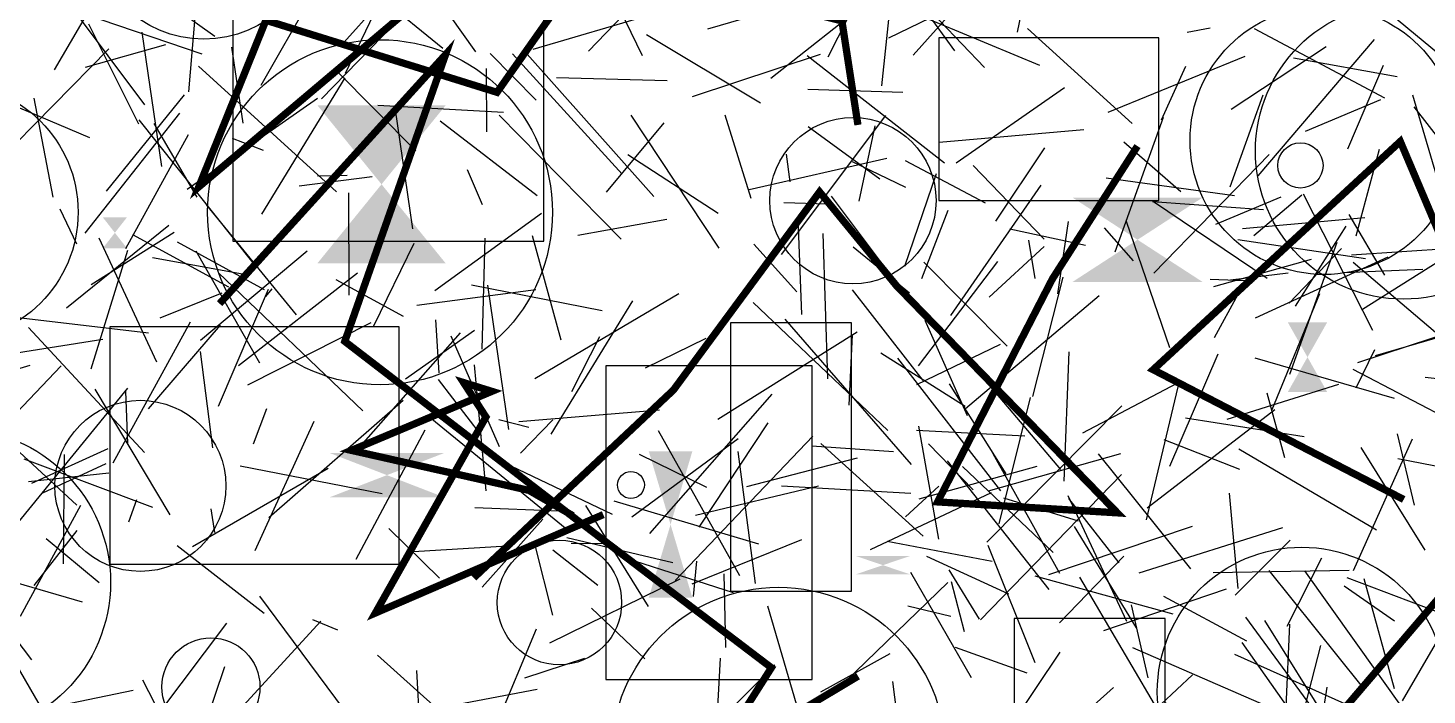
# Model space of a CAD drawing. Extents: x 39652501 to 39653363, y 39457785 to 39458687.
# Drawn here: x 39652569.4 to 39652665.5, y 39457959.8 to 39458005.5 of the extents above; entities that cross this region are included whole.
import ezdxf

# ---------------------------------------------------------------- set-up
doc = ezdxf.new("R2010")
doc.units = 0
doc.layers.get('0').update_dxf_attribs({"linetype": 'CONTINUOUS'})

msp = doc.modelspace()

# ---------------------------------------------------------------- linework, layer by layer
for p, q in [((39652600.186, 39458003.878), (39652593.0729, 39458013.8459)), ((39652611.603, 39458003.6118), (39652606.8464, 39458013.4378)), ((39652607.9066, 39458003.9164), (39652617.1685, 39458013.5774)), ((39652591.2325, 39458002.41), (39652595.6566, 39458011.6651)), ((39652635.0879, 39458002.812), (39652626.2127, 39458012.0589)), ((39652571.2701, 39458002.6489), (39652576.1038, 39458010.9174)), ((39652574.769, 39458010.3062), (39652582.2629, 39458004.9432)), ((39652590.5342, 39458010.5245), (39652585.4195, 39458001.5597)), ((39652589.3884, 39458011.0833), (39652597.9154, 39458004.1291)), ((39652636.0362, 39458010.215), (39652630.198, 39458003.6549)), ((39652620.4229, 39458002.0737), (39652629.8637, 39458009.5242)), ((39652580.4859, 39458001.1257), (39652581.1202, 39458008.6017)), ((39652627.2231, 39458009.2279), (39652624.3311, 39458003.5225)), ((39652628.0296, 39458001.5434), (39652628.747, 39458008.303)), ((39652629.2821, 39458009.131), (39652633.0234, 39458003.9445)), ((39652596.2901, 39458007.5509), (39652589.5919, 39458000.6634)), ((39652628.5189, 39458004.8338), (39652635.1673, 39458008.0692)), ((39652572.1506, 39458006.8722), (39652581.3756, 39458003.7309)), ((39652577.471, 39458000.2489), (39652572.4316, 39458006.97)), ((39652593.5385, 39458007.2199), (39652590.9018, 39458004.2959)), ((39652604.1006, 39458004.0663), (39652612.3675, 39458006.4767)), ((39652621.8315, 39458007.1131), (39652616.0767, 39458005.4312)), ((39652638.8925, 39458002.9374), (39652630.0694, 39458006.5943)), ((39652637.3545, 39458005.2273), (39652637.5969, 39458006.44)), ((39652662.2933, 39458007.0394), (39652669.0455, 39458001.4281)), ((39652573.5847, 39458005.8065), (39652577.0148, 39457998.9393)), ((39652638.0351, 39458005.4697), (39652645.213, 39457998.9753)), ((39652650.5739, 39458005.5137), (39652648.9836, 39458005.1942)), ((39652662.5538, 39458000.6949), (39652653.6176, 39458005.4609)), ((39652577.2437, 39458005.2206), (39652578.6034, 39457996.0038)), ((39652611.8876, 39458005.0795), (39652619.7197, 39458000.392)), ((39652661.8184, 39458004.7157), (39652653.837, 39457995.3643)), ((39652574.9833, 39458004.0923), (39652565.8237, 39457994.7722)), ((39652573.3925, 39458002.8373), (39652578.9079, 39458004.3759)), ((39652583.4115, 39458004.1935), (39652584.1873, 39457998.9899)), ((39652604.3202, 39458000.5633), (39652601.1595, 39458003.7619)), ((39652610.2169, 39457995.4985), (39652602.6835, 39458003.7355)), ((39652612.4004, 39457993.9508), (39652603.5129, 39458003.9216)), ((39652623.817, 39458003.6978), (39652615.0221, 39458000.793)), ((39652632.3431, 39457996.2352), (39652622.9041, 39458003.5949)), ((39652643.5651, 39457999.7514), (39652652.9637, 39458003.5771)), ((39652658.5353, 39458004.2111), (39652652.0023, 39457999.9178)), ((39652590.6193, 39457994.2776), (39652581.1325, 39458002.9058)), ((39652596.0656, 39457997.0898), (39652590.5766, 39458002.6257)), ((39652600.942, 39457998.3905), (39652600.9009, 39458002.7438)), ((39652647.2432, 39457999.2143), (39652648.9117, 39458002.8946)), ((39652663.3968, 39458002.1565), (39652656.2874, 39458003.4449)), ((39652660.02, 39457997.228), (39652662.4605, 39458002.9583)), ((39652585.4843, 39457992.7535), (39652591.2136, 39458002.0909)), ((39652605.7212, 39458002.1107), (39652613.3111, 39458001.9206)), ((39652565.8679, 39458001.3133), (39652573.6684, 39457997.9978)), ((39652571.16, 39457993.9049), (39652569.8719, 39458000.7042)), ((39652580.1557, 39458000.9372), (39652574.8066, 39457994.3156)), ((39652589.3, 39458000.6891), (39652580.3603, 39457994.4274)), ((39652622.9528, 39458001.3143), (39652629.4775, 39458001.119)), ((39652640.5694, 39458001.4038), (39652633.1471, 39457996.232)), ((39652651.9557, 39457994.6105), (39652654.2128, 39458000.9316)), ((39652657.1045, 39457998.4334), (39652662.285, 39458000.6106)), ((39652666.1209, 39457995.3179), (39652664.473, 39458000.9056)), ((39652573.3742, 39457991.4433), (39652579.8713, 39457999.6815)), ((39652602.0844, 39457999.7144), (39652593.4579, 39458000.2058)), ((39652595.8599, 39457991.7301), (39652594.6312, 39458000.0531)), ((39652668.2308, 39457995.4125), (39652664.5807, 39458000.0988)), ((39652577.0413, 39457999.2183), (39652584.8613, 39457989.4167)), ((39652581.0497, 39457993.9092), (39652578.0977, 39457998.953)), ((39652597.7367, 39457999.138), (39652604.3897, 39457994.0362)), ((39652601.7672, 39457999.5279), (39652610.1556, 39457991.04)), ((39652613.0752, 39457999.0152), (39652609.1208, 39457994.2467)), ((39652616.8735, 39457990.4126), (39652610.8351, 39457999.5317)), ((39652617.2541, 39457999.5657), (39652619.0434, 39457993.8518)), ((39652621.1616, 39457989.9693), (39652628.3098, 39457999.5053)), ((39652627.9008, 39457995.139), (39652622.983, 39457998.7256)), ((39652627.5634, 39457998.8077), (39652626.4606, 39457993.6472)), ((39652647.3528, 39457999.369), (39652644.0348, 39457990.1349)), ((39652580.4364, 39457998.1785), (39652576.1366, 39457990.362)), ((39652583.4441, 39457997.9518), (39652585.5912, 39457997.1341)), ((39652631.9654, 39457997.6929), (39652641.8912, 39457998.5566)), ((39652616.8091, 39457992.7912), (39652610.6065, 39457996.8187)), ((39652621.7393, 39457994.9728), (39652621.491, 39457996.8553)), ((39652639.2078, 39457997.2903), (39652635.8312, 39457992.2557)), ((39652648.5548, 39457994.2715), (39652644.6477, 39457997.6919)), ((39652646.6944, 39457988.7034), (39652654.6163, 39457996.8482)), ((39652662.163, 39457997.1899), (39652660.5683, 39457991.2349)), ((39652618.9238, 39457994.4482), (39652628.3744, 39457996.5962)), ((39652626.0047, 39457996.3634), (39652629.6591, 39457994.6073)), ((39652635.1432, 39457993.4963), (39652629.6668, 39457996.4079)), ((39652634.305, 39457996.0774), (39652639.1698, 39457991.0418)), ((39652593.0685, 39457995.2971), (39652588.0468, 39457994.6649)), ((39652591.3537, 39457995.401), (39652589.3088, 39457995.3596)), ((39652600.6305, 39457993.382), (39652599.6068, 39457995.7883)), ((39652631.7625, 39457995.5029), (39652629.6032, 39457989.1649)), ((39652643.4329, 39457995.2297), (39652652.2526, 39457994.031)), ((39652591.4378, 39457994.2197), (39652591.4679, 39457987.1974)), ((39652629.2576, 39457987.7688), (39652624.5882, 39457993.9829)), ((39652638.955, 39457994.7252), (39652632.7575, 39457985.8029)), ((39652655.4205, 39457993.9029), (39652650.948, 39457992.046)), ((39652653.5706, 39457991.276), (39652656.8667, 39457994.0811)), ((39652661.7281, 39457984.7673), (39652656.9725, 39457994.1077)), ((39652571.6382, 39457993.1057), (39652572.7711, 39457990.7198)), ((39652581.6889, 39457993.3644), (39652587.85, 39457985.8352)), ((39652624.3058, 39457993.4382), (39652621.3083, 39457993.519)), ((39652632.5613, 39457993.0076), (39652630.7518, 39457988.3149)), ((39652646.6103, 39457993.6052), (39652654.226, 39457993.0609)), ((39652654.4885, 39457988.3397), (39652646.6899, 39457993.5894)), ((39652579.1118, 39457991.9578), (39652572.0827, 39457986.2929)), ((39652597.3691, 39457987.5066), (39652604.6801, 39457992.8028)), ((39652607.1674, 39457991.3092), (39652613.2816, 39457992.4047)), ((39652622.5597, 39457985.8666), (39652622.2913, 39457992.4494)), ((39652640.1238, 39457987.2801), (39652640.8576, 39457992.2429)), ((39652644.8055, 39457992.2714), (39652647.7828, 39457983.6064)), ((39652661.1811, 39457992.4917), (39652652.7807, 39457991.734)), ((39652662.5523, 39457988.5686), (39652660.1103, 39457992.7274)), ((39652573.7693, 39457987.9214), (39652579.472, 39457991.5189)), ((39652574.3109, 39457991.128), (39652578.2518, 39457982.6215)), ((39652576.615, 39457991.3443), (39652583.2128, 39457987.7647)), ((39652600.7853, 39457991.1092), (39652600.5991, 39457983.4886)), ((39652604.0376, 39457991.2875), (39652606.0075, 39457984.127)), ((39652623.9982, 39457991.4158), (39652624.3012, 39457981.4544)), ((39652636.8148, 39457991.7322), (39652642.0257, 39457990.623)), ((39652645.3198, 39457989.5485), (39652643.3144, 39457991.8189)), ((39652652.468, 39457991.0147), (39652661.229, 39457989.7071)), ((39652656.4206, 39457986.4319), (39652659.9025, 39457991.9215)), ((39652573.7866, 39457982.1366), (39652576.2908, 39457990.2675)), ((39652579.6761, 39457990.8502), (39652585.6564, 39457987.5834)), ((39652585.343, 39457982.5348), (39652580.9843, 39457990.1977)), ((39652588.6016, 39457990.2011), (39652581.2787, 39457984.0696)), ((39652595.9301, 39457990.7304), (39652593.1496, 39457985.0605)), ((39652619.2487, 39457990.6858), (39652622.2003, 39457987.4093)), ((39652629.9482, 39457987.3237), (39652626.0706, 39457990.4914)), ((39652639.1847, 39457990.5347), (39652635.4159, 39457987.0613)), ((39652638.5729, 39457988.3278), (39652638.1176, 39457990.9513)), ((39652655.9909, 39457986.6414), (39652659.5885, 39457990.385)), ((39652656.0294, 39457981.7785), (39652659.2821, 39457990.8237)), ((39652660.2723, 39457989.9635), (39652667.169, 39457990.4214)), ((39652668.3005, 39457990.7841), (39652661.0154, 39457986.2006)), ((39652584.6558, 39457988.5382), (39652577.9867, 39457989.7588)), ((39652635.9694, 39457989.4893), (39652630.5258, 39457982.3469)), ((39652630.9176, 39457989.4478), (39652636.6491, 39457983.6934)), ((39652650.8291, 39457987.7772), (39652657.5303, 39457989.653)), ((39652653.6715, 39457985.6419), (39652662.7862, 39457989.8293)), ((39652668.3495, 39457982.6616), (39652660.3775, 39457989.4338)), ((39652592.4187, 39457979.2588), (39652582.5251, 39457988.7189)), ((39652583.8829, 39457982.3563), (39652592.0664, 39457988.7317)), ((39652590.5794, 39457988.2544), (39652595.1879, 39457985.7505)), ((39652640.4684, 39457988.4354), (39652638.383, 39457980.2313)), ((39652653.5999, 39457988.1571), (39652650.5798, 39457988.2735)), ((39652655.9347, 39457988.6997), (39652651.9671, 39457988.2249)), ((39652659.7787, 39457988.7394), (39652665.1722, 39457988.9765)), ((39652582.753, 39457987.3271), (39652578.4873, 39457985.6191)), ((39652585.914, 39457987.5833), (39652582.5025, 39457979.56)), ((39652586.1865, 39457987.6252), (39652585.7378, 39457987.0872)), ((39652604.3039, 39457987.562), (39652596.1256, 39457986.471)), ((39652599.8865, 39457987.8936), (39652608.8537, 39457986.1491)), ((39652600.9775, 39457987.8775), (39652602.4244, 39457977.968)), ((39652614.1042, 39457987.277), (39652604.2173, 39457981.4427)), ((39652626.0119, 39457987.5455), (39652630.8428, 39457981.3323)), ((39652633.7754, 39457979.4145), (39652642.9523, 39457987.1643)), ((39652650.8604, 39457984.2912), (39652652.5025, 39457987.2657)), ((39652658.085, 39457987.2848), (39652654.7963, 39457979.3275)), ((39652605.3492, 39457977.6635), (39652610.9493, 39457986.8065)), ((39652628.452, 39457977.9073), (39652619.2136, 39457986.677)), ((39652568.1898, 39457985.7318), (39652577.7125, 39457984.6101)), ((39652580.5686, 39457985.3378), (39652575.2594, 39457975.6725)), ((39652584.5197, 39457981.0303), (39652592.9886, 39457985.3217)), ((39652597.4056, 39457985.4912), (39652597.6273, 39457981.8549)), ((39652630.0746, 39457975.5845), (39652621.4163, 39457985.5411)), ((39652630.9969, 39457985.4639), (39652633.8917, 39457978.9301)), ((39652670.3595, 39457985.7265), (39652660.6825, 39457982.5553)), ((39652671.3981, 39457985.7943), (39652661.8937, 39457983.0377)), ((39652577.4465, 39457976.4064), (39652569.4838, 39457984.9748)), ((39652577.7036, 39457979.3856), (39652582.6466, 39457985.14)), ((39652592.4692, 39457977.0618), (39652599.1131, 39457984.6015)), ((39652595.3553, 39457981.4556), (39652600.0881, 39457984.7904)), ((39652601.8018, 39457976.7968), (39652598.4866, 39457984.3857)), ((39652608.665, 39457984.3281), (39652606.751, 39457980.5655)), ((39652616.7855, 39457978.6864), (39652626.3386, 39457984.6682)), ((39652625.787, 39457979.6565), (39652626.0253, 39457984.4731)), ((39652574.5748, 39457984.1409), (39652565.0273, 39457982.6397)), ((39652581.2674, 39457983.3323), (39652582.0928, 39457976.717)), ((39652615.9579, 39457984.2088), (39652611.7916, 39457982.1809)), ((39652630.4485, 39457981.062), (39652636.1926, 39457983.823)), ((39652633.1164, 39457983.7227), (39652640.2946, 39457975.2246)), ((39652660.5929, 39457980.8264), (39652661.8806, 39457983.4548)), ((39652569.5581, 39457982.3594), (39652563.1535, 39457980.4731)), ((39652600.0581, 39457982.4081), (39652600.8628, 39457973.7766)), ((39652633.7552, 39457979.5492), (39652627.9633, 39457983.2012)), ((39652636.201, 39457973.7702), (39652629.1365, 39457982.874)), ((39652640.5612, 39457974.4404), (39652640.9012, 39457983.3089)), ((39652651.0872, 39457983.1318), (39652647.7849, 39457975.4273)), ((39652653.647, 39457982.8822), (39652663.1955, 39457980.1201)), ((39652565.1398, 39457975.4335), (39652571.7143, 39457982.3401)), ((39652600.5575, 39457977.5701), (39652597.6115, 39457981.4149)), ((39652669.2469, 39457977.4714), (39652660.3845, 39457982.0903)), ((39652674.848, 39457980.4911), (39652665.3335, 39457981.5442)), ((39652572.7835, 39457972.796), (39652563.8596, 39457981.026)), ((39652576.2805, 39457980.8204), (39652568.7596, 39457971.6316)), ((39652579.1897, 39457972.127), (39652574.0491, 39457980.7457)), ((39652576.1387, 39457980.6149), (39652576.2659, 39457977.0179)), ((39652636.5716, 39457974.9296), (39652632.6842, 39457981.1031)), ((39652641.8295, 39457977.7587), (39652648.3085, 39457981.1506)), ((39652646.2051, 39457971.7711), (39652648.3767, 39457980.897)), ((39652651.7404, 39457978.6849), (39652659.409, 39457981.0895)), ((39652655.6958, 39457976.0317), (39652654.4837, 39457980.468)), ((39652595.1943, 39457979.961), (39652585.9786, 39457971.9069)), ((39652620.4844, 39457980.4032), (39652612.1029, 39457970.8375)), ((39652644.5018, 39457979.5933), (39652635.2434, 39457970.2477)), ((39652636.0895, 39457971.5024), (39652638.2417, 39457980.1798)), ((39652584.9239, 39457977.0045), (39652585.8261, 39457979.4221)), ((39652585.0402, 39457969.6732), (39652589.0744, 39457978.5491)), ((39652606.5594, 39457971.0057), (39652596.9132, 39457978.8996)), ((39652603.8079, 39457978.1156), (39652601.7609, 39457978.633)), ((39652612.7757, 39457979.3102), (39652603.1327, 39457978.4994)), ((39652605.4545, 39457978.6443), (39652603.2396, 39457976.3513)), ((39652655.0033, 39457979.3242), (39652646.2548, 39457972.5729)), ((39652657.0195, 39457977.4753), (39652648.8828, 39457978.7597)), ((39652591.9525, 39457969.0821), (39652596.7009, 39457977.9621)), ((39652618.3028, 39457967.9418), (39652612.7133, 39457977.8866)), ((39652620.2219, 39457978.4337), (39652615.4776, 39457971.2667)), ((39652630.4259, 39457977.9351), (39652637.8609, 39457977.5341)), ((39652631.9586, 39457970.4541), (39652630.5895, 39457978.1987)), ((39652663.4146, 39457977.6774), (39652664.5765, 39457972.7961)), ((39652569.7042, 39457974.2978), (39652574.9423, 39457976.6813)), ((39652618.1692, 39457977.3374), (39652610.8772, 39457971.9605)), ((39652623.3046, 39457977.5296), (39652613.8546, 39457967.6136)), ((39652628.8428, 39457976.4516), (39652623.2377, 39457976.8356)), ((39652623.8463, 39457977.0157), (39652630.8655, 39457970.6657)), ((39652634.3175, 39457973.8482), (39652631.2528, 39457977.0042)), ((39652652.6026, 39457975.2347), (39652647.4131, 39457977.2592)), ((39652652.5497, 39457976.6505), (39652661.995, 39457971.0845)), ((39652660.3987, 39457968.303), (39652664.4643, 39457977.3364)), ((39652660.9129, 39457976.7417), (39652665.3026, 39457969.7005)), ((39652578.0117, 39457972.635), (39652569.1744, 39457975.9418)), ((39652571.8761, 39457968.7523), (39652571.9359, 39457976.2617)), ((39652611.3824, 39457976.2942), (39652616.0173, 39457974.0217)), ((39652618.1543, 39457976.4624), (39652619.3507, 39457967.4031)), ((39652618.7642, 39457974.0758), (39652626.3647, 39457976.0255)), ((39652632.5214, 39457975.8228), (39652639.5005, 39457967.0081)), ((39652635.3633, 39457973.7793), (39652644.4416, 39457976.3293)), ((39652640.2632, 39457968.1019), (39652635.6767, 39457976.3119)), ((39652642.8956, 39457976.3149), (39652649.23, 39457968.422)), ((39652673.4013, 39457974.022), (39652663.4601, 39457975.9695)), ((39652574.98, 39457974.9708), (39652569.4691, 39457974.3829)), ((39652574.7752, 39457975.6284), (39652570.4347, 39457973.6046)), ((39652590.0497, 39457975.312), (39652580.7393, 39457969.9235)), ((39652583.9968, 39457975.484), (39652593.7408, 39457973.5834)), ((39652602.5684, 39457975.4907), (39652609.5209, 39457972.1792)), ((39652630.5999, 39457973.2309), (39652638.7001, 39457975.4537)), ((39652639.7946, 39457969.5456), (39652633.5854, 39457975.4312)), ((39652634.8058, 39457964.9205), (39652644.4805, 39457974.8919)), ((39652615.2485, 39457972.1115), (39652623.7015, 39457974.1061)), ((39652621.1471, 39457974.1205), (39652630.0224, 39457973.6009)), ((39652631.9461, 39457974.0808), (39652629.662, 39457971.9839)), ((39652568.9208, 39457965.1747), (39652573.072, 39457972.7755)), ((39652576.8856, 39457973.1509), (39652576.3445, 39457971.6192)), ((39652612.0216, 39457965.8281), (39652607.7192, 39457972.7693)), ((39652609.6459, 39457973.0877), (39652619.5771, 39457970.1376)), ((39652635.5459, 39457973.6236), (39652627.228, 39457969.7242)), ((39652636.3789, 39457973.2923), (39652641.5189, 39457971.7014)), ((39652644.8584, 39457964.8121), (39652640.8185, 39457973.4276)), ((39652644.3374, 39457968.82), (39652640.8802, 39457973.2442)), ((39652651.8773, 39457973.6075), (39652652.4736, 39457967.0684)), ((39652582.2676, 39457970.9006), (39652582.0221, 39457972.5252)), ((39652600.1158, 39457972.6334), (39652605.8906, 39457972.4009)), ((39652604.7758, 39457971.8339), (39652600.601, 39457967.152)), ((39652572.7927, 39457971.052), (39652569.8401, 39457967.2722)), ((39652594.2143, 39457971.1751), (39652597.6812, 39457967.7758)), ((39652639.5038, 39457968.0311), (39652649.3639, 39457971.3444)), ((39652641.2398, 39457971.3294), (39652645.4893, 39457964.3735)), ((39652655.5262, 39457971.2287), (39652645.6833, 39457968.1261)), ((39652570.6981, 39457970.5004), (39652574.3175, 39457967.4746)), ((39652585.6473, 39457965.357), (39652579.6872, 39457970.0075)), ((39652602.714, 39457970.0012), (39652595.5075, 39457969.566)), ((39652604.2203, 39457970.049), (39652605.4367, 39457965.2358)), ((39652606.4123, 39457970.5697), (39652613.7008, 39457968.8635)), ((39652608.9601, 39457970.1345), (39652606.7297, 39457970.146)), ((39652615.0265, 39457967.3923), (39652622.5415, 39457970.4278)), ((39652628.4073, 39457970.3217), (39652635.6087, 39457968.9374)), ((39652638.5681, 39457961.962), (39652635.3314, 39457970.0304)), ((39652656.063, 39457970.3925), (39652652.2903, 39457966.6107)), ((39652569.7157, 39457962.1734), (39652564.4462, 39457969.0682)), ((39652608.54, 39457967.268), (39652605.4546, 39457969.694)), ((39652617.8544, 39457966.7705), (39652611.0983, 39457968.9354)), ((39652615.3105, 39457968.9517), (39652615.1, 39457966.527)), ((39652636.7446, 39457966.6884), (39652631.125, 39457969.2622)), ((39652644.6402, 39457969.2799), (39652640.227, 39457964.7244)), ((39652655.8602, 39457964.482), (39652658.2335, 39457969.1686)), ((39652565.8525, 39457968.2858), (39652573.1632, 39457966.1478)), ((39652617.3286, 39457963.0151), (39652617.2182, 39457968.0835)), ((39652630.016, 39457968.1804), (39652634.1707, 39457960.971)), ((39652632.6449, 39457968.3548), (39652634.7265, 39457964.9779)), ((39652650.7825, 39457968.157), (39652660.1033, 39457968.3249)), ((39652660.9269, 39457960.4379), (39652654.6115, 39457968.3121)), ((39652663.8904, 39457958.7346), (39652657.0574, 39457968.2839)), ((39652614.1806, 39457967.7216), (39652605.2394, 39457963.3303)), ((39652625.5486, 39457960.6958), (39652632.5752, 39457967.487)), ((39652632.805, 39457967.5527), (39652633.6938, 39457964.1176)), ((39652648.0377, 39457965.3007), (39652638.5636, 39457967.9114)), ((39652641.6022, 39457967.8484), (39652647.4046, 39457957.9824)), ((39652643.2642, 39457964.1996), (39652651.6994, 39457967.0458)), ((39652663.2286, 39457964.8337), (39652659.7675, 39457967.2306)), ((39652659.9402, 39457967.8191), (39652668.983, 39457964.4121)), ((39652663.2334, 39457960.1953), (39652661.1462, 39457967.7307)), ((39652585.3228, 39457966.5473), (39652591.6634, 39457958.0158)), ((39652653.0928, 39457963.4596), (39652647.3873, 39457966.5335)), ((39652663.7702, 39457959.3592), (39652667.7532, 39457966.2154)), ((39652611.7741, 39457962.2533), (39652608.1079, 39457965.7222)), ((39652622.8346, 39457956.9256), (39652620.2055, 39457965.8648)), ((39652632.7656, 39457965.1581), (39652629.8328, 39457965.8678)), ((39652645.1511, 39457965.9594), (39652646.299, 39457960.9347)), ((39652659.1212, 39457956.8073), (39652653.0261, 39457965.1139)), ((39652583.0534, 39457964.6828), (39652578.3906, 39457958.5043)), ((39652582.6439, 39457957.3166), (39652589.5277, 39457964.83)), ((39652588.9611, 39457964.9477), (39652590.692, 39457964.2453)), ((39652604.3154, 39457964.2762), (39652600.3228, 39457954.7064)), ((39652660.2324, 39457955.4164), (39652654.3294, 39457964.879)), ((39652655.7982, 39457958.9607), (39652656.0408, 39457964.6299)), ((39652567.7419, 39457963.3858), (39652573.0551, 39457954.2278)), ((39652652.7492, 39457963.3608), (39652657.7477, 39457956.2719)), ((39652656.2947, 39457955.9136), (39652658.1573, 39457963.1547)), ((39652600.4224, 39457956.2368), (39652593.4237, 39457962.5029)), ((39652603.5407, 39457960.9419), (39652607.6561, 39457962.2928)), ((39652616.662, 39457956.3903), (39652616.9613, 39457962.2945)), ((39652628.5842, 39457962.5863), (39652623.8238, 39457959.9537)), ((39652633.0818, 39457963.0479), (39652637.993, 39457961.2898)), ((39652634.1637, 39457953.6144), (39652640.2765, 39457962.711)), ((39652645.2443, 39457963.0341), (39652654.4387, 39457959.0188)), ((39652660.9427, 39457958.649), (39652652.2549, 39457962.546)), ((39652580.1254, 39457953.3928), (39652582.9556, 39457961.723)), ((39652596.0964, 39457961.4512), (39652596.5702, 39457952.9458)), ((39652620.692, 39457961.8326), (39652611.4377, 39457952.5106)), ((39652577.3009, 39457960.813), (39652580.14, 39457955.3019)), ((39652628.763, 39457960.6846), (39652629.5795, 39457954.4745)), ((39652636.5466, 39457953.6591), (39652643.9342, 39457960.2865)), ((39652649.3647, 39457961.1411), (39652646.1409, 39457958.1212)), ((39652658.5704, 39457960.3054), (39652657.2909, 39457951.8324)), ((39652569.2606, 39457958.5667), (39652576.6556, 39457960.0956)), ((39652596.1891, 39457958.6177), (39652604.395, 39457960.1747))]:
    msp.add_line(p, q)
at = {"const_width": 0.5}
for points in [[(39652615.2505, 39458019.5255), (39652600.9985, 39458011.3536), (39652581.158, 39457994.612), (39652585.7693, 39458006.0427), (39652601.6294, 39458001.1016), (39652608.0752, 39458010.2398), (39652625.2984, 39458006.0043), (39652626.3982, 39457998.8646)], [(39652626.4069, 39457961.0588), (39652616.7137, 39457955.2607), (39652611.4667, 39457947.5084), (39652620.4602, 39457961.6371), (39652606.7837, 39457972.0276), (39652591.1834, 39457984.0183), (39652598.0981, 39458003.6919), (39652582.5902, 39457986.6079)], [(39652647.6627, 39457959.1745), (39652642.2748, 39457951.1927), (39652657.9863, 39457956.7346), (39652671.7584, 39457972.8517), (39652670.3437, 39457981.8841), (39652663.62, 39457997.7332), (39652646.6619, 39457982.0788), (39652663.8525, 39457973.1762)], [(39652645.5826, 39457997.4148), (39652639.7493, 39457988.3127), (39652631.8655, 39457973.0103), (39652644.1999, 39457972.2607), (39652629.0335, 39457987.8491), (39652623.7676, 39457994.272), (39652613.7365, 39457980.6836), (39652600.0314, 39457967.7993)], [(39652608.9218, 39457972.1395), (39652593.2806, 39457965.3882), (39652600.8698, 39457978.8337), (39652599.3349, 39457981.1954), (39652601.2765, 39457980.5927), (39652591.6365, 39457976.5436), (39652603.8231, 39457973.7996), (39652606.8321, 39457972.0667)]]:
    msp.add_lwpolyline(points, dxfattribs=at)
for centre, radius in [((39652581.5106, 39458012.5366), 7.792), ((39652658.3936, 39457997.8048), 9.2001), ((39652663.839, 39457997.08), 10.1602), ((39652593.6039, 39457992.8761), 11.8327), ((39652564.0647, 39457992.8832), 8.817), ((39652626.0562, 39457993.6727), 5.7038), ((39652656.7662, 39457996.0848), 1.5512), ((39652577.1533, 39457974.1107), 5.8673), ((39652564.5904, 39457967.4947), 10.5158), ((39652610.8172, 39457974.1749), 0.9252), ((39652605.913, 39457966.1064), 4.27), ((39652656.8594, 39457959.985), 9.9154), ((39652620.9481, 39457955.6941), 11.4604), ((39652581.995, 39457960.3173), 3.3679)]:
    msp.add_circle(centre, radius)
for points in [[(39652589.2976, 39457989.3665), (39652598.1118, 39457989.3665), (39652598.1118, 39458000.2199), (39652589.2976, 39458000.2199)], [(39652641.1293, 39457988.1006), (39652650.0462, 39457988.1006), (39652650.0462, 39457993.8818), (39652641.1293, 39457993.8818)], [(39652574.5777, 39457990.4111), (39652576.2306, 39457990.4111), (39652576.2306, 39457992.5258), (39652574.5777, 39457992.5258)], [(39652655.8963, 39457980.5409), (39652658.6063, 39457980.5409), (39652658.6063, 39457985.3335), (39652655.8963, 39457985.3335)], [(39652590.1478, 39457973.329), (39652598.003, 39457973.329), (39652598.003, 39457976.3626), (39652590.1478, 39457976.3626)], [(39652612.0476, 39457966.4522), (39652615.0312, 39457966.4522), (39652615.0312, 39457976.4687), (39652612.0476, 39457976.4687)], [(39652626.2277, 39457968.0345), (39652630.001, 39457968.0345), (39652630.001, 39457969.3087), (39652626.2277, 39457969.3087)]]:
    msp.add_solid(points)
for points in [[(39652583.4941, 39457990.8859), (39652604.8391, 39457990.8859), (39652604.8391, 39458010.0943), (39652583.4941, 39458010.0943)], [(39652631.9408, 39457993.693), (39652647.0441, 39457993.693), (39652647.0441, 39458004.8306), (39652631.9408, 39458004.8306)], [(39652617.6525, 39457966.8773), (39652625.9524, 39457966.8773), (39652625.9524, 39457985.2875), (39652617.6525, 39457985.2875)], [(39652575.0645, 39457968.7371), (39652594.9178, 39457968.7371), (39652594.9178, 39457985.0085), (39652575.0645, 39457985.0085)], [(39652609.1062, 39457960.8327), (39652623.2622, 39457960.8327), (39652623.2622, 39457982.3374), (39652609.1062, 39457982.3374)], [(39652637.1161, 39457954.0223), (39652647.4829, 39457954.0223), (39652647.4829, 39457965.0163), (39652637.1161, 39457965.0163)]]:
    msp.add_3dface(points)

doc.saveas('drawing.dxf')
